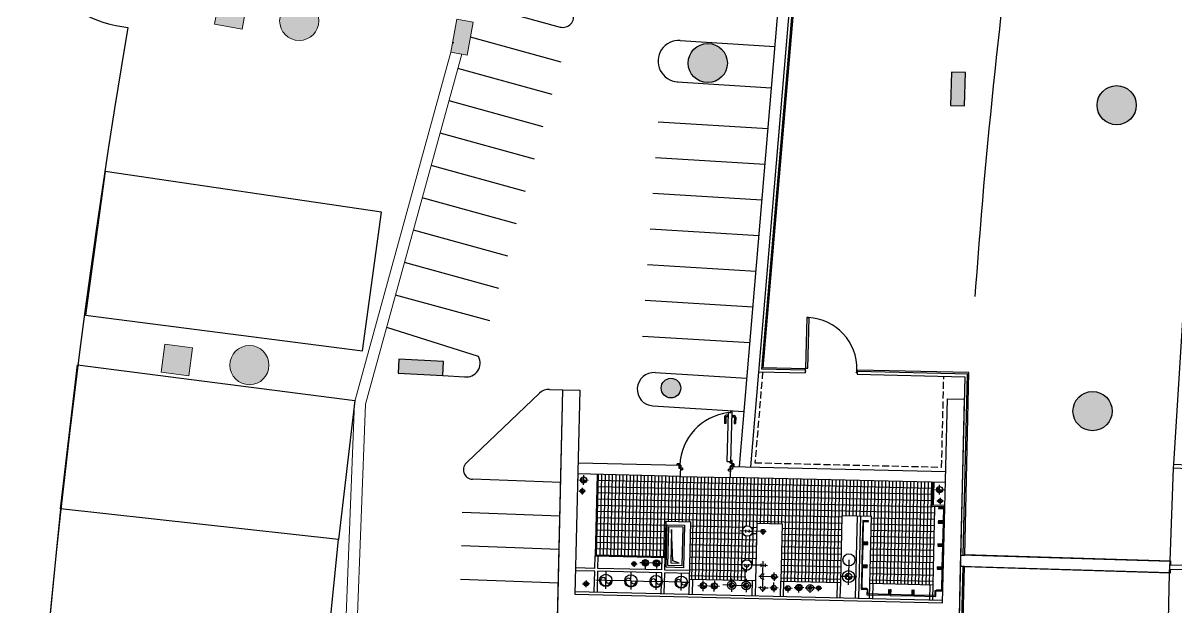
# Model space of a CAD drawing. Header units: centimetres. Extents: x 139057 to 200038, y 34824 to 80516.
# Drawn here: x 171328 to 173391, y 64869 to 65913 of the extents above; entities that cross this region are included whole.
import ezdxf

# ---------------------------------------------------------------- set-up
doc = ezdxf.new("R2010")
doc.units = ezdxf.units.CM
doc.header["$LTSCALE"] = 100
doc.linetypes.add('A0SHT-SGRM$0$HIDDEN', pattern=[9.525, 6.35, -3.175])
doc.linetypes.add('HIDDEN2', pattern=[0.175, 0.125, -0.05])
doc.layers.get('0').update_dxf_attribs({"lineweight": 0})
for name, color, linetype in [('0 Sanitari+Predisposizioni', 8, 'Continuous'), ('0.05', 57, 'Continuous'), ('0.10', 8, 'Continuous'), ('0.10 Intonaco', 8, 'Continuous'), ('0.15 E1-E2_Serramenti', 9, 'Continuous'), ('0.20 Cartongessi', 70, 'Continuous'), ('0.20 Cementi Armati', 4, 'Continuous'), ('0.20 Murature', 50, 'Continuous'), ('0.20 Vetrate', 3, 'Continuous'), ('A-SEGNALETICA', 250, 'Continuous')]:
    doc.layers.add(name, color=color, linetype=linetype)
doc.layers.add('410_STRUTTURE_001-AM_0', color=7, linetype='Continuous', lineweight=0)
doc.layers.add('430_TAVOLATI_001-AM_0', color=3, linetype='Continuous', lineweight=0)
doc.layers.add('P1$0$A-HTCH-OTLN', color=1, linetype='Continuous', plot=False)

# ---------------------------------------------------------------- blocks, each defined once
blk = doc.blocks.new('A$C2B0A02D4')
blk.add_arc((-0.012, 1.005), 0.995, 278.4315, 358.5329)
at = {"layer": '0.15 E1-E2_Serramenti'}
for p, q in [((0.104, 1.064), (0.074, 1.064)), ((0.074, 1.064), (0.074, 1.063)), ((0.104, 1.063), (0.074, 1.063)), ((0.105, 1.062), (0.105, 1.031)), ((0.106, 1.062), (0.106, 1.031)), ((0.011, 0.979), (0.009, 0.979)), ((0.009, 0.979), (0.009, 0.96)), ((0.011, 0.979), (0.011, 0.96)), ((0.053, 0.959), (0.011, 0.959)), ((0.053, 0.958), (0.011, 0.958)), ((0.054, 0.98), (0.054, 0.96)), ((0.055, 0.98), (0.055, 0.96)), ((0.076, 0.982), (0.056, 0.982)), ((0.076, 0.98), (0.056, 0.98)), ((0.077, 1.029), (0.077, 0.982)), ((0.078, 1.029), (0.078, 0.982)), ((0.104, 1.031), (0.079, 1.031)), ((0.104, 1.029), (0.079, 1.029))]:
    blk.add_line(p, q, dxfattribs=at)
at = {"layer": '0.15 E1-E2_Serramenti', "ltscale": 0.02}
for p, q in [((0.011, 0.957), (0.011, 0.942)), ((0.013, 0.958), (0.013, 0.953)), ((0.013, 0.953), (0.036, 0.953)), ((0.016, 0.937), (0.035, 0.937)), ((0.036, 0.953), (0.039, 0.944)), ((0.039, 0.958), (0.044, 0.944)), ((0.047, 0.931), (0.047, 0.882)), ((0.062, 0.923), (0.047, 0.931)), ((0.064, 0.928), (0.05, 0.935)), ((0.067, 0.877), (0.052, 0.877)), ((0.062, 0.923), (0.062, 0.879)), ((0.067, 0.879), (0.062, 0.879)), ((0.067, 0.916), (0.067, 0.923)), ((0.067, 0.916), (0.067, 0.001)), ((0.087, 0.917), (0.068, 0.917)), ((0.088, 0.898), (0.088, 0.916)), ((0.088, 0.904), (0.088, 0.899)), ((0.133, 0.897), (0.089, 0.897)), ((0.134, 0.896), (0.134, 0.021)), ((0, 0.1), (0, 0.215)), ((0.025, 0.215), (0, 0.215)), ((0.025, 0.1), (0.025, 0.215)), ((0.176, 0.1), (0.176, 0.215)), ((0.176, 0.215), (0.201, 0.215)), ((0.201, 0.1), (0.201, 0.215)), ((0.06, 0.095), (0.03, 0.095)), ((0.06, 0.07), (0.03, 0.07)), ((0.06, 0.061), (0.06, 0.104)), ((0.067, 0.105), (0.061, 0.105)), ((0.067, 0.06), (0.061, 0.06)), ((0.087, 0), (0.068, 0)), ((0.088, 0.019), (0.088, 0.001)), ((0.133, 0.02), (0.089, 0.02)), ((0.134, 0.105), (0.141, 0.105)), ((0.134, 0.06), (0.141, 0.06)), ((0.142, 0.061), (0.142, 0.104)), ((0.142, 0.095), (0.171, 0.095)), ((0.142, 0.07), (0.171, 0.07))]:
    blk.add_line(p, q, dxfattribs=at)
at = {"layer": '0.15 E1-E2_Serramenti'}
for points in [[(0.069, 0.982), (0.039, 0.982), (0.039, 1.032), (0.069, 1.032)], [(0.969, 0.982), (0.999, 0.982), (0.999, 1.032), (0.969, 1.032)]]:
    blk.add_lwpolyline(points, close=True, dxfattribs=at)
blk.add_lwpolyline([(0.934, 1.029, -0.414214), (0.932, 1.031), (0.932, 1.062, -0.414214), (0.934, 1.064), (0.964, 1.064), (0.964, 1.063), (0.934, 1.063, 0.414214), (0.934, 1.062), (0.934, 1.031, 0.414214), (0.934, 1.031), (0.96, 1.031, -0.414214), (0.962, 1.029), (0.962, 0.982, 0.414214), (0.962, 0.982), (0.983, 0.982, -0.414214), (0.985, 0.98), (0.985, 0.96, 0.414214), (0.985, 0.959), (1.027, 0.959, 0.414214), (1.028, 0.96), (1.028, 0.979), (1.029, 0.979), (1.029, 0.96, -0.414214), (1.027, 0.958), (0.985, 0.958, -0.414214), (0.983, 0.96), (0.983, 0.98, 0.414214), (0.983, 0.98), (0.962, 0.98, -0.414214), (0.96, 0.982), (0.96, 1.029, 0.414214), (0.96, 1.029)], format="xyb", close=True, dxfattribs=at)
at = {"layer": '0.15 E1-E2_Serramenti', "ltscale": 0.02}
blk.add_circle((0.043, 0.937), 0.0075, dxfattribs=at)
at = {"layer": '0.15 E1-E2_Serramenti'}
for centre, radius, start, end in [((0.104, 1.062), 0.002, 0, 90), ((0.104, 1.062), 0.0005, 0, 90), ((0.053, 0.96), 0.0005, 270, 360), ((0.053, 0.96), 0.002, 270, 360), ((0.056, 0.98), 0.002, 90, 180), ((0.056, 0.98), 0.0005, 90, 180), ((0.076, 0.982), 0.0005, 270, 0), ((0.076, 0.982), 0.002, 270, 0), ((0.079, 1.029), 0.002, 90, 180), ((0.079, 1.029), 0.0005, 90, 180), ((0.104, 1.031), 0.0005, 270, 0), ((0.104, 1.031), 0.002, 270, 0)]:
    blk.add_arc(centre, radius, start, end, dxfattribs=at)
at = {"layer": '0.15 E1-E2_Serramenti', "ltscale": 0.02}
for centre, radius, start, end in [((0.011, 0.96), 0.002, 180, 270), ((0.011, 0.96), 0.0005, 180, 270), ((0.012, 0.957), 0.001, 90, 180), ((0.016, 0.942), 0.005, 180, 270), ((0.052, 0.882), 0.005, 180, 270), ((0.062, 0.923), 0.005, 360, 62.6761), ((0.068, 0.916), 0.001, 90, 180), ((0.087, 0.916), 0.001, 0, 90), ((0.089, 0.898), 0.001, 180, 270), ((0.133, 0.896), 0.001, 0, 90), ((0.03, 0.1), 0.03, 180, 270), ((0.03, 0.1), 0.005, 180, 270), ((0.061, 0.104), 0.001, 90, 180), ((0.061, 0.061), 0.001, 180, 270), ((0.068, 0.001), 0.001, 180, 270), ((0.087, 0.001), 0.001, 270, 360), ((0.089, 0.019), 0.001, 90, 180), ((0.133, 0.021), 0.001, 270, 360), ((0.141, 0.104), 0.001, 360, 90), ((0.141, 0.061), 0.001, 270, 360), ((0.171, 0.1), 0.03, 270, 360), ((0.171, 0.1), 0.005, 270, 360)]:
    blk.add_arc(centre, radius, start, end, dxfattribs=at)
blk = doc.blocks.new('A$C0FB95DC2')
at = {"layer": '0.15 E1-E2_Serramenti', "ltscale": 0.02}
for p, q in [((12, 741), (12, 788)), ((28, 788), (12, 788)), ((18, 741), (12, 741)), ((18, 778), (18, 741)), ((28, 778), (18, 778)), ((28, 788), (28, 779)), ((28, 779), (28, 778)), ((893, 728), (893, -166)), ((907, 728), (893, 728)), ((907, 738), (937, 738)), ((907, 728), (907, 738)), ((928, 788), (928, 779)), ((928, 788), (944, 788)), ((928, 779), (928, 778)), ((928, 778), (938, 778)), ((937, -176), (937, 738)), ((938, 778), (938, 741)), ((938, 741), (944, 741)), ((944, 741), (944, 788)), ((907, -166), (893, -166)), ((907, -166), (907, -176)), ((907, -176), (937, -176))]:
    blk.add_line(p, q, dxfattribs=at)
blk.add_arc((933, 739), 915, 179.8672, 268.3565, dxfattribs=at)

msp = doc.modelspace()

# ---------------------------------------------------------------- hatches: boundary and pattern name
at = {"layer": '0.05'}
h = msp.add_hatch(dxfattribs=at)
h.set_pattern_fill('ANSI31', color=256, scale=3.5, angle=133.66, style=0)
h.set_pattern_definition([(178.66, (172959.797, 65048.342), (-0.25987, -11.10946), [])])
h.paths.add_polyline_path([(172355.2, 65106.1), (172351.8, 64960.6), (172477, 64957.6), (172478.6, 65022.6), (172523.3, 65021.6), (172520.9, 64919.1), (172621.4, 64916.7), (172622.1, 64935.1, -0.832297), (172620.5, 64953.2, -0.065614), (172622.9, 64953.6), (172624.6, 64995.6, -0.879981), (172621.9, 65013.7, -0.093307), (172625.3, 65014), (172628.7, 65099.7), (172594, 65100.5), (172504, 65102.6)])
h.paths.add_polyline_path([(172628.7, 65099.7), (172625.3, 65014, -0.829312), (172626.9, 64995.9, -0.06384), (172624.6, 64995.6), (172622.9, 64953.6, -0.424404), (172632.2, 64944.1), (172639.8, 64943.9), (172641.5, 65018.8), (172686.5, 65017.8), (172684.1, 64915.3), (172791.1, 64912.7), (172793.9, 65032.7), (172846.4, 65031.5), (172843.6, 64911.5), (172956.5, 64908.8), (172959.8, 65048.3), (172954, 65048.5), (172955.1, 65092)])
h = msp.add_hatch(dxfattribs=at)
h.set_pattern_fill('ANSI31', color=256, scale=2, angle=223.66, style=0)
h.set_pattern_definition([(268.66, (172956.525, 64908.8324), (6.348263, -0.148497), [])])
h.paths.add_polyline_path([(172355.2, 65106.1), (172351.8, 64960.6), (172477, 64957.6), (172478.6, 65022.6), (172523.3, 65021.6), (172520.9, 64919.1), (172621.4, 64916.7), (172622.1, 64935.1, -0.832297), (172620.5, 64953.2, -0.065614), (172622.9, 64953.6), (172624.6, 64995.6, -0.879981), (172621.9, 65013.7, -0.093307), (172625.3, 65014), (172628.7, 65099.7), (172594, 65100.5), (172504, 65102.6)])
h.paths.add_polyline_path([(172628.7, 65099.7), (172625.3, 65014, -0.829312), (172626.9, 64995.9, -0.06384), (172624.6, 64995.6), (172622.9, 64953.6, -0.424404), (172632.2, 64944.1), (172639.8, 64943.9), (172641.5, 65018.8), (172686.5, 65017.8), (172684.1, 64915.3), (172791.1, 64912.7), (172793.9, 65032.7), (172846.4, 65031.5), (172843.6, 64911.5), (172956.5, 64908.8), (172959.8, 65048.3), (172954, 65048.5), (172955.1, 65092)])
at = {"layer": '410_STRUTTURE_001-AM_0'}
h = msp.add_hatch(color=256, dxfattribs=at)
h.paths.add_polyline_path([(170548.4, 67942.1), (170562.6, 67995.2), (170615.7, 67981), (170601.5, 67927.9)])
h.paths.add_polyline_path([(170478.1, 67321.2), (170492.3, 67374.4), (170545.4, 67360.2), (170531.2, 67307)])
h.paths.add_polyline_path([(170681.5, 67906.6), (170695.7, 67959.7), (170748.8, 67945.5), (170734.6, 67892.4)])
h.paths.add_polyline_path([(170352.1, 66791.6), (170366.3, 66844.8), (170313.1, 66859), (170298.9, 66805.8)])
h.paths.add_polyline_path([(170852, 66320.8), (170866.1, 66374), (170813, 66388.2), (170798.8, 66335)])
h.paths.add_polyline_path([(170234, 66560.9), (170246.9, 66609.3), (170198.6, 66622.2), (170185.7, 66573.8)])
h.paths.add_polyline_path([(170027.6, 65788), (170040.5, 65836.3), (169992.2, 65849.2), (169979.3, 65800.9)])
h.paths.add_polyline_path([(170331, 64078.4), (170345.2, 64131.5), (170292, 64145.7), (170277.8, 64092.6)])
h.paths.add_polyline_path([(169940, 65442.2), (169954.2, 65495.3), (169901, 65509.5), (169886.8, 65456.4)])
h.paths.add_polyline_path([(169827.9, 64813.9), (169842.1, 64867.1), (169789, 64881.2), (169774.8, 64828.1)])
h.paths.add_polyline_path([(169725.8, 64240), (169740, 64293.1), (169686.9, 64307.3), (169672.7, 64254.2)])
h.paths.add_polyline_path([(169710.9, 64183.9), (169671.9, 64251.4), (169671.9, 64251.3), (169657.7, 64198.1)])
h.paths.add_polyline_path([(170743.5, 65596.9), (170756.4, 65645.2), (170804.7, 65632.3), (170791.8, 65584)])
h.paths.add_polyline_path([(170638.1, 64065.9), (170640.4, 64120.8), (170585.4, 64123.1), (170583.2, 64068.1)])
h.paths.add_polyline_path([(170461.5, 64510.9), (170475.7, 64564.1), (170422.6, 64578.3), (170408.4, 64525.1)])
h.paths.add_polyline_path([(170685.1, 64781.9), (170699.2, 64835), (170646.1, 64849.2), (170631.9, 64796.1)])
h.paths.add_polyline_path([(170598.6, 64965), (170612.8, 65018.2), (170559.7, 65032.4), (170545.5, 64979.2)])
h.paths.add_polyline_path([(170580.8, 64010.2), (170583.1, 64065.1), (170638, 64062.9), (170635.8, 64007.9)])
h.paths.add_polyline_path([(170316.2, 64022.3), (170330.4, 64075.4), (170276.9, 64088.3), (170263.1, 64036.5)])
h.paths.add_polyline_path([(169617.5, 63634.3), (169631.7, 63687.4), (169578.6, 63701.6), (169564.4, 63648.5)])
h.paths.add_polyline_path([(169824.4, 62530.2), (169837.2, 62578.5), (169788.9, 62591.4), (169776, 62543.1)])
h.paths.add_polyline_path([(169916.2, 62894.6), (169969.3, 62880.4), (169983.5, 62933.6), (169930.3, 62947.8)])
h.paths.add_polyline_path([(170613.4, 63425.4), (170626.3, 63473.8), (170578, 63486.6), (170565.1, 63438.3)])
h.paths.add_polyline_path([(170146.6, 63467.8), (170160.8, 63520.9), (170107.7, 63535.1), (170093.5, 63482)])
h.paths.add_polyline_path([(170608.9, 62320.7), (170621.8, 62369), (170573.5, 62381.9), (170560.6, 62333.6)])
h.paths.add_polyline_path([(171142.5, 67725.8), (171156.7, 67779), (171209.8, 67764.8), (171195.7, 67711.6)])
h.paths.add_polyline_path([(170970.7, 67030.4), (170984.9, 67083.6), (171038, 67069.4), (171023.8, 67016.2)])
edge = h.paths.add_edge_path()
edge.add_arc((171939.4, 66525.1), 35, 0, 360)
edge = h.paths.add_edge_path()
edge.add_arc((172083.8, 67125.7), 35, 0, 360)
h.paths.add_polyline_path([(172225.4, 66505.9), (172254.6, 66498.8), (172268.8, 66557.1), (172239.6, 66564.2)])
h.paths.add_polyline_path([(172393.5, 66998), (172432.3, 66988.3), (172464, 67114.3), (172425.2, 67124.1)], flags=17)
h.paths.add_polyline_path([(171987.8, 67119.6), (172000.7, 67167.9), (171952.3, 67180.7), (171939.5, 67132.4)])
h.paths.add_polyline_path([(171841.4, 66514.8), (171852.2, 66563.6), (171803.4, 66574.4), (171792.5, 66525.6)])
edge = h.paths.add_edge_path()
edge.add_arc((171822.4, 65916.7), 35, 0, 360)
edge = h.paths.add_edge_path()
edge.add_arc((172254.9, 67717.2), 35, 0, 360)
h.paths.add_polyline_path([(172225.4, 66505.9), (172254.6, 66498.8), (172268.8, 66557.1), (172239.6, 66564.2)])
h.paths.add_polyline_path([(172093.6, 65861), (172123.1, 65855.7), (172133.9, 65914.7), (172104.4, 65920.1)])
h.paths.add_polyline_path([(172393.5, 66998), (172432.3, 66988.3), (172464, 67114.3), (172425.2, 67124.1)])
h.paths.add_polyline_path([(172134.6, 67636.1), (172149.2, 67683.9), (172101.4, 67698.6), (172086.8, 67650.8)])
h.paths.add_polyline_path([(171720.3, 65902.2), (171729, 65951.4), (171679.8, 65960.1), (171671, 65910.9)])
edge = h.paths.add_edge_path()
edge.add_line((169725, 64237.1), (169671.9, 64251.4))
edge.add_line((169710.9, 64183.9), (169725, 64237.1))
h = msp.add_hatch(color=256, dxfattribs=at)
h.paths.add_polyline_path([(173097.4, 66917.9, 1), (173132.4, 66917.9, 1)])
h.paths.add_polyline_path([(172464, 67114.3), (172425.2, 67124.1), (172393.5, 66998), (172432.3, 66988.3)])
h.paths.add_polyline_path([(172268.8, 66557.1), (172239.6, 66564.2), (172225.4, 66505.9), (172254.6, 66498.8)])
h.paths.add_polyline_path([(171904.4, 66525.1, 1), (171974.4, 66525.1, 1)])
h.paths.add_polyline_path([(171852.2, 66563.6), (171803.4, 66574.4), (171792.5, 66525.6), (171841.4, 66514.8)])
h.paths.add_polyline_path([(171939.5, 67132.4), (171987.8, 67119.6), (172000.7, 67167.9), (171952.3, 67180.7)])
h.paths.add_polyline_path([(172118.8, 67125.7, 1), (172048.8, 67125.7, 1)])
h.paths.add_polyline_path([(171575.4, 65289.1), (171625, 65282.5), (171631.6, 65332.1), (171582, 65338.7)])
h.paths.add_polyline_path([(171698.3, 65301.5, 1), (171768.3, 65301.5, 1)])
h.paths.add_polyline_path([(172000.9, 65312), (171999.5, 65287), (172079.4, 65282.7), (172080.7, 65307.7)])
h.paths.add_polyline_path([(172504.9, 65260.4, 1), (172469.9, 65260.4, 1)])
h.paths.add_polyline_path([(173206.7, 65219.2, 1), (173276.7, 65219.2, 1)])
h.paths.add_polyline_path([(173189.9, 64670.8, 1), (173259.9, 64670.8, 1)])
h.paths.add_polyline_path([(171897.4, 64618.3), (171927.3, 64617.1), (171929.8, 64677), (171899.8, 64678.3)])
h.paths.add_polyline_path([(171707.6, 64680.9, 1), (171637.6, 64680.9, 1)])
h.paths.add_polyline_path([(171506.1, 64661.2), (171555.9, 64656.7), (171560.4, 64706.5), (171510.6, 64711)])
h.paths.add_polyline_path([(171463.9, 64032.1), (171513.9, 64030), (171515.9, 64080), (171466, 64082)])
h.paths.add_polyline_path([(171511.7, 63977.1), (171513.7, 64027), (171463.8, 64029.1), (171461.7, 63979.1)])
h.paths.add_polyline_path([(171605.5, 64055.9, 1), (171675.5, 64055.9, 1)])
h.paths.add_polyline_path([(171905.9, 64101.4), (171881, 64102.4), (171877.7, 64022.4), (171902.7, 64021.4)])
h.paths.add_polyline_path([(173199.6, 64122.3, 1), (173269.6, 64122.3, 1)])
h.paths.add_polyline_path([(173235.6, 63574.9, 1), (173305.6, 63574.9, 1)])
h.paths.add_polyline_path([(172861.4, 63523), (172858.6, 63552.9), (172798.9, 63547.5), (172801.6, 63517.6)])
h.paths.add_polyline_path([(172419.1, 63501.4, 1), (172489.1, 63501.4, 1)])
h.paths.add_polyline_path([(171880.4, 63484.6), (171855.5, 63485.7), (171852, 63405.8), (171877, 63404.7)])
h.paths.add_polyline_path([(171602.6, 63428, 1), (171672.6, 63428, 1)])
h.paths.add_polyline_path([(171448.5, 63390.7), (171498.5, 63390.5), (171498.7, 63440.5), (171448.7, 63440.7)])
h.paths.add_polyline_path([(171461, 62750.1), (171511, 62752.1), (171509, 62802), (171459, 62800.1)])
h.paths.add_polyline_path([(171629.1, 62798.4, 1), (171699.1, 62798.4, 1)])
h.paths.add_polyline_path([(171855.5, 62863.5), (171830.5, 62865), (171825.8, 62785.1), (171850.8, 62783.7)])
h.paths.add_polyline_path([(172533.4, 62914.1, 1), (172463.4, 62914.1, 1)])
h.paths.add_polyline_path([(172926.6, 62958.3), (172922.5, 62988.1), (172863, 62979.9), (172867.1, 62950.1)])
h.paths.add_polyline_path([(173367.8, 63029.8, 1), (173297.8, 63029.8, 1)])
h.paths.add_polyline_path([(173386.2, 62488.4, 1), (173456.2, 62488.4, 1)])
h.paths.add_polyline_path([(172594.1, 62403.9), (172652.5, 62417.8), (172638.6, 62476.2), (172580.2, 62462.3)])
h.paths.add_polyline_path([(171941.8, 62169.4), (171966.3, 62174.2), (171951.2, 62252.7), (171926.7, 62248)])
h.paths.add_polyline_path([(171685.3, 62168.5, 1), (171755.3, 62168.5, 1)])
h.paths.add_polyline_path([(171551.4, 62111.5), (171547.3, 62161.3), (171497.5, 62157.2), (171501.6, 62107.3)])
h.paths.add_polyline_path([(171564.3, 61513.1), (171570.7, 61463.5), (171620.3, 61469.8), (171613.9, 61519.4)])
h.paths.add_polyline_path([(171635.9, 61377.3), (171643.1, 61348.2), (171691.6, 61360.3), (171684.4, 61389.4)])
h.paths.add_polyline_path([(171771.4, 61539.7, 1), (171841.4, 61539.7, 1)])
h.paths.add_polyline_path([(172069.2, 61642.9), (172044.7, 61638.1), (172059.7, 61559.6), (172084.3, 61564.3)])
h.paths.add_polyline_path([(171984.3, 61420.4), (172013.8, 61426.1), (172004.3, 61475.2), (171974.8, 61469.5)])
h.paths.add_polyline_path([(172512.5, 61527.4), (172483, 61521.7), (172492.5, 61472.6), (172522, 61478.3)])
h.paths.add_polyline_path([(172945.8, 61590.3), (172938.9, 61619.4), (172890.2, 61607.9), (172897.2, 61578.7)])
h.paths.add_polyline_path([(173500.6, 61951.8, 1), (173570.6, 61951.8, 1)])
h.paths.add_polyline_path([(173059.6, 61182.9), (173051.1, 61211.7), (173003.2, 61197.4), (173011.7, 61168.7)])
h.paths.add_polyline_path([(172598, 61085.7), (172568.5, 61080), (172578, 61030.9), (172607.5, 61036.6)])
h.paths.add_polyline_path([(172067.7, 60879.1), (172097.1, 60884.8), (172087.6, 60933.9), (172058.2, 60928.2)])
h.paths.add_polyline_path([(171731, 60780.4), (171780.2, 60789.1), (171771.5, 60838.4), (171722.3, 60829.7)])
h.paths.add_polyline_path([(171678.8, 60771.2), (171728, 60779.9), (171719.4, 60829.2), (171670.1, 60820.5)])
h.paths.add_polyline_path([(171771.5, 60289), (171782, 60240.1), (171830.8, 60250.6), (171820.4, 60299.5)])
h.paths.add_polyline_path([(171833.8, 60251.2), (171882.7, 60261.7), (171872.2, 60310.6), (171823.3, 60300.1)])
h.paths.add_polyline_path([(172186.7, 60419.6), (172157.2, 60413.9), (172166.7, 60364.8), (172196.1, 60370.5)])
h.paths.add_polyline_path([(172673.1, 60539.2), (172702.6, 60544.9), (172693.1, 60594), (172663.6, 60588.3)])
h.paths.add_polyline_path([(173205.4, 60730.6), (173195.6, 60758.9), (173148.4, 60742.7), (173158.1, 60714.3)])
h.paths.add_polyline_path([(173311.7, 60297), (173358.2, 60315.4), (173347.1, 60343.3), (173300.7, 60324.8)])
h.paths.add_polyline_path([(172771.8, 60187), (172742.4, 60181.3), (172751.9, 60132.2), (172781.3, 60137.9)])
h.paths.add_polyline_path([(172312.4, 59877.6), (172282.9, 59871.9), (172292.4, 59822.8), (172321.9, 59828.5)])
h.paths.add_polyline_path([(173368.3, 59347.8), (173346.2, 59403.5), (173290.4, 59381.4), (173312.6, 59325.6)])
h.paths.add_polyline_path([(174210.9, 59878.9, 1), (174280.9, 59878.9, 1)])
h.paths.add_polyline_path([(174066.1, 60383.7, 1), (173996.1, 60383.7, 1)])
h.paths.add_polyline_path([(173620.9, 58923.5, 1), (173550.9, 58923.5, 1)])
h.paths.add_polyline_path([(173884.9, 58386.6, 1), (173814.9, 58386.6, 1)])
h.paths.add_polyline_path([(174449.7, 59385, 1), (174519.7, 59385, 1)])
h.paths.add_polyline_path([(174781.9, 58903.2, 1), (174711.9, 58903.2, 1)])
h.paths.add_polyline_path([(175067.1, 58434.5, 1), (174997.1, 58434.5, 1)])
h.paths.add_polyline_path([(175304.4, 57980, 1), (175374.4, 57980, 1)])
h.paths.add_polyline_path([(175703.2, 57540.9, 1), (175633.2, 57540.9, 1)])
h.paths.add_polyline_path([(175196.3, 56374.7, 1), (175126.3, 56374.7, 1)])
h.paths.add_polyline_path([(176052.7, 57118, 1), (175982.7, 57118, 1)])
h.paths.add_polyline_path([(176488.7, 56567.5, 1), (176418.7, 56567.5, 1)])
h.paths.add_polyline_path([(176794.8, 55975.9, 1), (176864.8, 55975.9, 1)])
h.paths.add_polyline_path([(175491.6, 55908.3, 1), (175561.6, 55908.3, 1)])
h.paths.add_polyline_path([(177107.5, 55348.5, 1), (177177.5, 55348.5, 1)])
h.paths.add_polyline_path([(177367.7, 55079.6), (177361, 55098.4), (177342.1, 55091.7), (177348.8, 55072.9)])
h.paths.add_polyline_path([(177392.9, 55032.3), (177376.2, 55079.4), (177347.9, 55069.4), (177364.7, 55022.3)])
h.paths.add_polyline_path([(177483.5, 54775.8), (177493.5, 54747.6), (177540.6, 54764.3), (177530.6, 54792.6)])
h = msp.add_hatch(color=256, dxfattribs=at)
h.paths.add_polyline_path([(172793, 66753.5), (172807.7, 66811.6), (172865.8, 66797), (172851.2, 66738.8)])
edge = h.paths.add_edge_path()
edge.add_arc((172646.5, 66417.7), 35, 0, 360)
edge = h.paths.add_edge_path()
edge.add_arc((172553.4, 65841.4), 35, 0, 360)
edge = h.paths.add_edge_path()
edge.add_arc((173354.1, 66310.3), 35, 0, 360)
edge = h.paths.add_edge_path()
edge.add_arc((173284.8, 65766.1), 35, 0, 360)
h.paths.add_polyline_path([(173065, 66324.2), (173074, 66383.6), (173049.2, 66387.3), (173040.3, 66328)])
h.paths.add_polyline_path([(173014.2, 65824.8), (173012.8, 65764.8), (172987.8, 65765.4), (172989.2, 65825.4)])

# ---------------------------------------------------------------- linework, layer by layer
at = {"layer": '0 Sanitari+Predisposizioni', "linetype": 'HIDDEN2'}
for p, q in [((172651.5, 65289.2, 0), (172637.7, 65127, 0)), ((172971.7, 65119.1, 0), (172975.5, 65281.6, 0)), ((172637.7, 65127, 0), (172971.7, 65119.1, 0))]:
    msp.add_line(p, q, dxfattribs=at)
at = {"layer": '0.05'}
for p, q in [((172291, 65843.2, 0), (172129, 65887.8, 0)), ((172504.2, 65881.8, 0), (172673.3, 65871.1, 0)), ((172275.1, 65785.4, 0), (172106.3, 65831.8, 0)), ((172498.8, 65808, 0), (172667, 65797.3, 0)), ((172259.1, 65727.5, 0), (172090.4, 65774, 0)), ((172464.4, 65736.4, 0), (172660.8, 65724.5, 0)), ((172243.2, 65669.7, 0), (172074.5, 65716.1, 0)), ((172459.7, 65672.6, 0), (172655.4, 65660.7, 0)), ((172227.3, 65611.8, 0), (172058.6, 65658.3, 0)), ((172455, 65608.8, 0), (172650, 65597, 0)), ((172211.4, 65554, 0), (172042.6, 65600.4, 0)), ((172195.4, 65496.1, 0), (172026.7, 65542.5, 0)), ((172450.4, 65545, 0), (172644.6, 65533.2, 0)), ((172179.5, 65438.2, 0), (172010.8, 65484.7, 0)), ((172445.7, 65481.2, 0), (172639.2, 65469.4, 0)), ((172163.6, 65380.4, 0), (171994.9, 65426.8, 0)), ((172441.1, 65417.3, 0), (172633.8, 65405.6, 0)), ((172143.1, 65316.8, 0), (171979, 65369, 0)), ((172436.4, 65353.5, 0), (172628.3, 65341.9, 0)), ((172459.1, 65288, 0), (172622.9, 65278.1, 0)), ((172270.1, 65258.2, 0), (172294.2, 65257.6, 0)), ((172122.9, 65128.1, 0), (172252.2, 65251.3, 0)), ((172454.8, 65228.5, 0), (172617.9, 65218.6, 0)), ((172290.3, 65091.6, 0), (172132.6, 65097.4, 0)), ((172288.9, 65031.7, 0), (172114, 65038.2, 0)), ((172287.5, 64971.7, 0), (172112.6, 64978.2, 0)), ((172286.1, 64911.7, 0), (172111.2, 64918.2, 0))]:
    msp.add_line(p, q, dxfattribs=at)
at = {"layer": '0.05', "elevation": 0}
for points in [[(172130.8, 65949.1), (172289.1, 65905.9, 1.064074), (172296.8, 65943.5)], [(172079.4, 65282.7), (172118.2, 65280.6, 0.61672), (172143.1, 65316.8, 0.61672)]]:
    msp.add_lwpolyline(points, format="xyb", dxfattribs=at)
at = {"layer": '0.05'}
for centre, radius, start, end in [((172501.5, 65844.9, 0), 37, 85.7961, 266.9269), ((172457, 65258.3, 0), 29.8, 85.8284, 265.8284), ((172269.5, 65233.2, 0), 25, 88.6572, 133.5967), ((172133.3, 65114.5, 0), 17.1, 127.4246, 267.8694)]:
    msp.add_arc(centre, radius, start, end, dxfattribs=at)
at = {"layer": '0.10'}
for p, q in [((172322.5, 65096.3, 0), (172339.5, 65095.9, 0)), ((172330.8, 65087.6, 0), (172331, 65096.1, 0)), ((172331.2, 65104.6, 0), (172331, 65096.1, 0)), ((172355.2, 65106.1, 0), (172351.8, 64960.6, 0)), ((172504, 65102.6, 0), (172594, 65100.5, 0)), ((172323, 65076.3, 0), (172328.8, 65076.2, 0)), ((172328.8, 65076.2, 0), (172328.6, 65070.4, 0)), ((172328.9, 65081.9, 0), (172328.8, 65076.2, 0)), ((172334.5, 65076.1, 0), (172328.8, 65076.2, 0)), ((172955.1, 65092, 0), (172954, 65048.5, 0)), ((172957.6, 65092, 0), (172956.6, 65050.9, 0)), ((172959.4, 65078.9, 0), (172976.4, 65078.5, 0)), ((172967.7, 65070.2, 0), (172968.1, 65087.2, 0)), ((172963.4, 65058.8, 0), (172969.1, 65058.6, 0)), ((172969.1, 65058.6, 0), (172969, 65052.9, 0)), ((172969.3, 65064.4, 0), (172969.1, 65058.6, 0)), ((172974.9, 65058.5, 0), (172969.1, 65058.6, 0)), ((172791.1, 64912.7, 0), (172793.9, 65032.7, 0)), ((172793.9, 65032.7, 0), (172846.4, 65031.5, 0)), ((172817.9, 64885.2, 0), (172821.4, 65032.1, 0)), ((172823.4, 64885.1, 0), (172826.9, 65031.9, 0)), ((172842.9, 64884.6, 0), (172846.4, 65031.5, 0)), ((172977.5, 65047.9, 0), (172954, 65048.5, 0)), ((172955.9, 64881.9, 0), (172959.8, 65048.3, 0)), ((172977.6, 65050.4, 0), (172956.6, 65050.9, 0)), ((172976.3, 65046.3, 0), (172966.3, 65046.5, 0)), ((172966.3, 65046.5, 0), (172966.3, 65045, 0)), ((172966.3, 65045, 0), (172974.8, 65044.9, 0)), ((172974.8, 65044.9, 0), (172974.2, 65022.9, 0)), ((172975.7, 65021.3, 0), (172976.3, 65046.3, 0)), ((172477, 64957.6, 0), (172478.6, 65022.6, 0)), ((172478.6, 65022.6, 0), (172523.3, 65021.6, 0)), ((172478.9, 64940.1, 0), (172480.7, 65016.1, 0)), ((172480.7, 65016.1, 0), (172511.7, 65015.4, 0)), ((172482, 64943.1, 0), (172483.6, 65013, 0)), ((172483.6, 65013, 0), (172508.6, 65012.5, 0)), ((172508.6, 65012.5, 0), (172507, 64942.5, 0)), ((172511.7, 65015.4, 0), (172509.9, 64939.4, 0)), ((172520.3, 64892.2, 0), (172523.3, 65021.6, 0)), ((172638.5, 64889.4, 0), (172641.5, 65018.8, 0)), ((172641.5, 65018.8, 0), (172686.5, 65017.8, 0)), ((172686.5, 65017.8, 0), (172684.1, 64915.3, 0)), ((172830.6, 65023.5, 0), (172829.7, 64983.5, 0)), ((172840.6, 65023.3, 0), (172830.6, 65023.5, 0)), ((172831.2, 64985, 0), (172832.1, 65022, 0)), ((172832.1, 65022, 0), (172840.6, 65021.8, 0)), ((172840.6, 65021.8, 0), (172840.6, 65023.3, 0)), ((172965.8, 65023.1, 0), (172965.7, 65021.6, 0)), ((172965.7, 65021.6, 0), (172975.7, 65021.3, 0)), ((172975.7, 65020.1, 0), (172965.7, 65020.4, 0)), ((172965.7, 65020.4, 0), (172965.7, 65018.9, 0)), ((172965.7, 65018.9, 0), (172974.2, 65018.7, 0)), ((172974.2, 65022.9, 0), (172965.8, 65023.1, 0)), ((172974.2, 65018.7, 0), (172973.3, 64981.7, 0)), ((172974.7, 64980.1, 0), (172975.7, 65020.1, 0)), ((172488.5, 65007.9, 0), (172487.1, 64947.9, 0)), ((172491.1, 64951.8, 0), (172488.5, 65007.9, 0)), ((172624.4, 65004.8, 0), (172611.1, 65005.1, 0)), ((172624.4, 65004.8, 0), (172633.6, 65004.6, 0)), ((172648.4, 65004.2, 0), (172637.1, 65004.5, 0)), ((172648.4, 65004.2, 0), (172652.1, 65004.1, 0)), ((172652.1, 65004.1, 0), (172652, 64998.4, 0)), ((172652.2, 65007.9, 0), (172652.1, 65004.1, 0)), ((172657.9, 65004, 0), (172652.1, 65004.1, 0)), ((172829.7, 64982.3, 0), (172828.7, 64942.3, 0)), ((172829.7, 64983.5, 0), (172839.7, 64983.3, 0)), ((172839.7, 64982.1, 0), (172829.7, 64982.3, 0)), ((172830.3, 64943.8, 0), (172831.1, 64980.8, 0)), ((172831.1, 64980.8, 0), (172839.6, 64980.6, 0)), ((172839.7, 64984.8, 0), (172831.2, 64985, 0)), ((172839.6, 64980.6, 0), (172839.7, 64982.1, 0)), ((172839.7, 64983.3, 0), (172839.7, 64984.8, 0)), ((172974.7, 64978.9, 0), (172964.7, 64979.2, 0)), ((172964.7, 64979.2, 0), (172964.7, 64977.7, 0)), ((172964.7, 64977.7, 0), (172973.2, 64977.5, 0)), ((172973.3, 64981.7, 0), (172964.8, 64981.9, 0)), ((172964.8, 64981.9, 0), (172964.8, 64980.4, 0)), ((172964.8, 64980.4, 0), (172974.7, 64980.1, 0)), ((172973.2, 64977.5, 0), (172972.3, 64940.5, 0)), ((172973.8, 64938.9, 0), (172974.7, 64978.9, 0)), ((172351.3, 64938.1, 0), (172351.8, 64960.6, 0)), ((172351.8, 64960.6, 0), (172477, 64957.6, 0)), ((172356.8, 64938, 0), (172357.3, 64960.4, 0)), ((172421.5, 64946.3, 0), (172421.6, 64949.9, 0)), ((172441.6, 64948, 0), (172441.7, 64953.8, 0)), ((172461.5, 64947.5, 0), (172461.7, 64953.3, 0)), ((172471, 64935.3, 0), (172471.5, 64957.8, 0)), ((172476.5, 64935.2, 0), (172477, 64957.6, 0)), ((172502.1, 64947.6, 0), (172491.1, 64951.8, 0)), ((172652.1, 64928.1, 0), (172652.7, 64951, 0)), ((172805.8, 64953.4, 0), (172805.1, 64923.4, 0)), ((172351.2, 64933.1, 0), (172316.7, 64933.9, 0)), ((172351.3, 64938.1, 0), (172316.9, 64938.9, 0)), ((172350.3, 64896.1, 0), (172351.2, 64933.1, 0)), ((172355.8, 64896, 0), (172356.7, 64933, 0)), ((172470.9, 64930.3, 0), (172356.7, 64933, 0)), ((172471, 64935.3, 0), (172356.8, 64938, 0)), ((172371.2, 64931.7, 0), (172370.4, 64901.7, 0)), ((172415.8, 64915.6, 0), (172416.1, 64930.6, 0)), ((172421.5, 64946.3, 0), (172416.3, 64946.4, 0)), ((172421.5, 64946.3, 0), (172421.4, 64941.1, 0)), ((172421.5, 64946.3, 0), (172426.8, 64946.2, 0)), ((172441.6, 64948, 0), (172431.8, 64948.2, 0)), ((172441.6, 64948, 0), (172441.3, 64938.2, 0)), ((172461.5, 64947.5, 0), (172441.6, 64948, 0)), ((172461.1, 64929.6, 0), (172460.4, 64899.6, 0)), ((172461.5, 64947.5, 0), (172461.3, 64937.7, 0)), ((172461.5, 64947.5, 0), (172471.3, 64947.3, 0)), ((172470, 64893.3, 0), (172470.9, 64930.3, 0)), ((172475.5, 64893.2, 0), (172476.4, 64930.2, 0)), ((172521.1, 64929.1, 0), (172476.4, 64930.2, 0)), ((172521.2, 64934.1, 0), (172476.5, 64935.2, 0)), ((172509.9, 64939.4, 0), (172478.9, 64940.1, 0)), ((172507, 64942.5, 0), (172482, 64943.1, 0)), ((172487.1, 64947.9, 0), (172502.1, 64947.6, 0)), ((172505.8, 64913.5, 0), (172506.1, 64928.5, 0)), ((172632.2, 64944.1, 0), (172609.8, 64944.6, 0)), ((172622.7, 64931.1, 0), (172623, 64944.3, 0)), ((172648, 64943.7, 0), (172632.2, 64944.1, 0)), ((172648, 64943.7, 0), (172652.5, 64943.6, 0)), ((172652.1, 64928.1, 0), (172651.9, 64919.1, 0)), ((172652.5, 64943.6, 0), (172660, 64943.4, 0)), ((172672, 64923.2, 0), (172672.2, 64930.7, 0)), ((172828.7, 64941.1, 0), (172827.8, 64901.2, 0)), ((172828.7, 64942.3, 0), (172838.7, 64942.1, 0)), ((172838.7, 64940.9, 0), (172828.7, 64941.1, 0)), ((172829.3, 64902.6, 0), (172830.2, 64939.6, 0)), ((172830.2, 64939.6, 0), (172838.7, 64939.4, 0)), ((172838.8, 64943.6, 0), (172830.3, 64943.8, 0)), ((172838.7, 64942.1, 0), (172838.8, 64943.6, 0)), ((172838.7, 64939.4, 0), (172838.7, 64940.9, 0)), ((172963.8, 64938, 0), (172963.7, 64936.5, 0)), ((172963.7, 64936.5, 0), (172972.2, 64936.3, 0)), ((172972.3, 64940.5, 0), (172963.8, 64940.7, 0)), ((172963.8, 64940.7, 0), (172963.8, 64939.2, 0)), ((172963.8, 64939.2, 0), (172973.8, 64938.9, 0)), ((172973.8, 64937.7, 0), (172963.8, 64938, 0)), ((172972.2, 64936.3, 0), (172971.4, 64899.3, 0)), ((172972.8, 64897.8, 0), (172973.8, 64937.7, 0)), ((172329.5, 64910.6, 0), (172335.6, 64910.5, 0)), ((172334.2, 64912, 0), (172337.1, 64909, 0)), ((172335.5, 64904.3, 0), (172335.6, 64910.5, 0)), ((172335.8, 64916.6, 0), (172335.6, 64910.5, 0)), ((172341.8, 64910.3, 0), (172335.6, 64910.5, 0)), ((172370.8, 64916.7, 0), (172352.8, 64917.1, 0)), ((172415.8, 64915.6, 0), (172370.8, 64916.7, 0)), ((172415.8, 64915.6, 0), (172415.4, 64900.6, 0)), ((172415.8, 64915.6, 0), (172460.8, 64914.6, 0)), ((172505.8, 64913.5, 0), (172460.8, 64914.6, 0)), ((172505.8, 64913.5, 0), (172505.4, 64898.5, 0)), ((172505.8, 64913.5, 0), (172520.8, 64913.2, 0)), ((172520.9, 64919.1, 0), (172639.1, 64916.3, 0)), ((172525.8, 64892, 0), (172526.4, 64919, 0)), ((172544.9, 64897.6, 0), (172545.3, 64916.6, 0)), ((172565.3, 64916.1, 0), (172565.1, 64906.6, 0)), ((172596.1, 64908.1, 0), (172580.4, 64908.5, 0)), ((172596.1, 64908.1, 0), (172595.8, 64896.4, 0)), ((172596.1, 64908.1, 0), (172596.4, 64919.8, 0)), ((172596.1, 64908.1, 0), (172622.1, 64907.5, 0)), ((172622.1, 64907.5, 0), (172622.4, 64919.2, 0)), ((172633, 64889.5, 0), (172633.6, 64916.4, 0)), ((172652, 64923.6, 0), (172644.5, 64923.8, 0)), ((172651.6, 64903.6, 0), (172651.9, 64919.1, 0)), ((172667.5, 64923.3, 0), (172652, 64923.6, 0)), ((172672, 64923.2, 0), (172667.5, 64923.3, 0)), ((172671.6, 64903.2, 0), (172671.7, 64907.7, 0)), ((172671.7, 64907.7, 0), (172671.8, 64912.7, 0)), ((172672, 64923.2, 0), (172671.9, 64915.7, 0)), ((172672, 64923.2, 0), (172679.5, 64923, 0)), ((172683.5, 64888.3, 0), (172684.1, 64915.3, 0)), ((172684.1, 64915.3, 0), (172791.1, 64912.7, 0)), ((172689, 64888.2, 0), (172689.6, 64915.1, 0)), ((172716.7, 64909.6, 0), (172716.5, 64903.8, 0)), ((172736.7, 64909.5, 0), (172736.6, 64903.4, 0)), ((172784.9, 64886, 0), (172785.6, 64912.9, 0)), ((172805.1, 64923.4, 0), (172790.3, 64923.8, 0)), ((172790.4, 64885.8, 0), (172791.1, 64912.7, 0)), ((172805.1, 64923.4, 0), (172804.7, 64908.7, 0)), ((172805.1, 64923.4, 0), (172819.8, 64923.1, 0)), ((172843.6, 64911.5, 0), (172956.5, 64908.8, 0)), ((172848.4, 64884.5, 0), (172849.1, 64911.4, 0)), ((172950.4, 64882.1, 0), (172951, 64909, 0)), ((172315.8, 64896.9, 0), (172973.6, 64881.5, 0)), ((172535.6, 64907.3, 0), (172554.6, 64906.9, 0)), ((172555.6, 64906.8, 0), (172574.6, 64906.4, 0)), ((172564.9, 64897.1, 0), (172565.1, 64906.6, 0)), ((172622.1, 64907.5, 0), (172621.8, 64895.8, 0)), ((172622.1, 64907.5, 0), (172633.8, 64907.2, 0)), ((172651.6, 64903.6, 0), (172644.1, 64903.8, 0)), ((172651.6, 64903.6, 0), (172651.4, 64896.1, 0)), ((172651.6, 64903.6, 0), (172656.1, 64903.5, 0)), ((172656.1, 64903.5, 0), (172661.1, 64903.4, 0)), ((172679.1, 64903, 0), (172664.1, 64903.3, 0)), ((172671.6, 64903.2, 0), (172671.4, 64895.7, 0)), ((172704.1, 64902.4, 0), (172689.1, 64902.8, 0)), ((172696.6, 64902.6, 0), (172696.4, 64895.1, 0)), ((172696.6, 64902.6, 0), (172696.7, 64907.1, 0)), ((172707.7, 64904, 0), (172716.5, 64903.8, 0)), ((172716.3, 64895, 0), (172716.5, 64903.8, 0)), ((172725.3, 64903.6, 0), (172716.5, 64903.8, 0)), ((172727.7, 64903.6, 0), (172736.5, 64903.3, 0)), ((172736.4, 64894.6, 0), (172736.6, 64903.4, 0)), ((172745.3, 64903.1, 0), (172736.5, 64903.3, 0)), ((172745.3, 64903.1, 0), (172751.6, 64903, 0)), ((172750.4, 64904.2, 0), (172752.8, 64901.8, 0)), ((172751.4, 64897.3, 0), (172751.6, 64903, 0)), ((172751.7, 64906.7, 0), (172751.6, 64903, 0)), ((172751.6, 64903, 0), (172757.3, 64902.9, 0)), ((172827.8, 64901.2, 0), (172837.8, 64900.9, 0)), ((172837.8, 64902.4, 0), (172829.3, 64902.6, 0)), ((172837.8, 64900.9, 0), (172837.8, 64902.4, 0)), ((172838.4, 64900.9, 0), (172838.1, 64890.9, 0)), ((172838.1, 64890.9, 0), (172878.1, 64890, 0)), ((172839.9, 64900.9, 0), (172838.4, 64900.9, 0)), ((172839.7, 64892.4, 0), (172839.9, 64900.9, 0)), ((172876.6, 64891.5, 0), (172839.7, 64892.4, 0)), ((172876.8, 64900, 0), (172876.6, 64891.5, 0)), ((172878.3, 64900, 0), (172876.8, 64900, 0)), ((172878.1, 64890, 0), (172878.3, 64900, 0)), ((172879.8, 64899.9, 0), (172879.6, 64889.9, 0)), ((172879.6, 64889.9, 0), (172919.6, 64889, 0)), ((172881.3, 64899.9, 0), (172879.8, 64899.9, 0)), ((172881.1, 64891.4, 0), (172881.3, 64899.9, 0)), ((172918.1, 64890.5, 0), (172881.1, 64891.4, 0)), ((172918.3, 64899, 0), (172918.1, 64890.5, 0)), ((172919.8, 64899, 0), (172918.3, 64899, 0)), ((172919.6, 64889, 0), (172919.8, 64899, 0)), ((172921.3, 64899, 0), (172921.1, 64889, 0)), ((172921.1, 64889, 0), (172961.1, 64888, 0)), ((172922.8, 64898.9, 0), (172921.3, 64899, 0)), ((172922.6, 64890.4, 0), (172922.8, 64898.9, 0)), ((172959.6, 64889.6, 0), (172922.6, 64890.4, 0)), ((172959.8, 64898.1, 0), (172959.6, 64889.6, 0)), ((172961.3, 64898, 0), (172959.8, 64898.1, 0)), ((172961.1, 64888, 0), (172961.3, 64898, 0)), ((172962.9, 64899.5, 0), (172962.8, 64898, 0)), ((172962.8, 64898, 0), (172972.8, 64897.8, 0)), ((172971.4, 64899.3, 0), (172962.9, 64899.5, 0))]:
    msp.add_line(p, q, dxfattribs=at)
at = {"layer": '0.10', "ltscale": 50, "elevation": 0}
for points in [[(173380.3, 64951.5), (173386.7, 65117.3), (173387.1, 65124.4), (173409.2, 65477.5), (173409.7, 65484.6), (173443.2, 65836.9)], [(173376.4, 64402.7), (173374.7, 64576.1), (173374.7, 64583.2), (173375.8, 64756.5), (173375.9, 64763.6), (173379.6, 64929.5)]]:
    msp.add_lwpolyline(points, dxfattribs=at)
at = {"layer": '0.10'}
for centre, radius in [((172331, 65096.1, 0), 5.5), ((172328.8, 65076.2, 0), 3.75), ((172967.9, 65078.7, 0), 5.5), ((172969.1, 65058.6, 0), 3.75), ((172652.1, 65004.1, 0), 3.75), ((172421.5, 64946.3, 0), 3.61), ((172421.5, 64946.3, 0), 2.5), ((172441.6, 64948, 0), 5.8), ((172441.6, 64948, 0), 3.8), ((172461.5, 64947.5, 0), 5.8), ((172461.5, 64947.5, 0), 3.8), ((172805.8, 64953.4, 0), 10.7), ((172805.1, 64923.4, 0), 10.7), ((172805.1, 64923.4, 0), 5.75), ((172335.6, 64910.5, 0), 4), ((172335.6, 64910.5, 0), 2.1), ((172370.8, 64916.7, 0), 11), ((172415.8, 64915.6, 0), 11), ((172460.8, 64914.6, 0), 11), ((172505.8, 64913.5, 0), 11), ((172545.1, 64907.1, 0), 5.5), ((172565.1, 64906.6, 0), 5.5), ((172596.1, 64908.1, 0), 7.7), ((172596.1, 64908.1, 0), 4.5), ((172622.1, 64907.5, 0), 7.7), ((172622.1, 64907.5, 0), 4.5), ((172671.6, 64903.2, 0), 4.5), ((172672, 64923.2, 0), 4.5), ((172716.5, 64903.8, 0), 5.8), ((172716.5, 64903.8, 0), 3.8), ((172736.5, 64903.3, 0), 6.2), ((172696.6, 64902.6, 0), 4.5), ((172736.5, 64903.3, 0), 3), ((172751.6, 64903, 0), 3.7), ((172751.6, 64903, 0), 1.7)]:
    msp.add_circle(centre, radius, dxfattribs=at)
at = {"layer": '0.10', "ltscale": 50}
for centre, radius in [((172624.4, 65004.8, 0), 9.25), ((172623, 64944.3, 0), 9.26)]:
    msp.add_circle(centre, radius, dxfattribs=at)
at = {"layer": '0.10', "linetype": 'A0SHT-SGRM$0$HIDDEN'}
msp.add_arc((184822.6, 64586.6, 0), 11821.1, 172.86017, 176.84608, dxfattribs=at)
at = {"layer": '0.10'}
for centre, radius, start, end in [((172329, 65096.2, 0), 2, 358.6575, 178.6575), ((172331, 65096.1, 0), 4, 178.6575, 358.6575), ((172333, 65096.1, 0), 2, 178.6575, 358.6575), ((172327.7, 65076.3, 0), 1.12, 356.6328, 176.6328), ((172328.8, 65076.2, 0), 2.25, 176.6328, 356.6328), ((172329.9, 65076.1, 0), 1.12, 176.6328, 356.6328), ((172965.9, 65078.7, 0), 2, 358.6575, 178.6575), ((172967.8, 65078.6, 0), 3.97, 178.292, 359.0223), ((172969.8, 65078.6, 0), 1.97, 177.9235, 359.3899), ((172968, 65058.7, 0), 1.12, 358.6575, 178.6575), ((172969.1, 65058.6, 0), 2.25, 178.6575, 358.6575), ((172970.3, 65058.6, 0), 1.12, 178.6575, 358.6575), ((172624.4, 65004.8, 0), 9.25, 110.8531, 246.424), ((172624.4, 65004.8, 0), 9.25, 290.8905, 66.3865), ((172624.4, 65004.8, 0), 3.8, 140.7939, 216.5212), ((172624.4, 65004.8, 0), 3.8, 320.7939, 36.5212), ((172651, 65004.2, 0), 1.12, 358.6575, 178.6575), ((172652.1, 65004.1, 0), 2.25, 178.6575, 358.6575), ((172653.3, 65004.1, 0), 1.12, 178.6575, 358.6575), ((172440.4, 64947.8, 0), 1.16, 8.6201, 178.2264), ((172623, 64944.3, 0), 9.26, 110.8606, 66.4539), ((172441.6, 64948, 0), 2.3, 178.6575, 358.6575), ((172442.7, 64947.8, 0), 1.16, 169.4914, 358.2923), ((172460.4, 64947.4, 0), 1.16, 8.6201, 178.2264), ((172461.5, 64947.5, 0), 2.3, 178.6575, 358.6575), ((172462.7, 64947.3, 0), 1.16, 169.4914, 358.2923), ((172623, 64944.3, 0), 3.8, 156.9806, 22.7589), ((172652, 64923.6, 0), 4.5, 61.3915, 295.9236), ((172652.5, 64943.6, 0), 4.5, 139.7151, 217.6), ((172652.5, 64943.6, 0), 4.5, 319.7151, 37.6), ((172366.1, 64916.8, 0), 4.75, 358.6575, 178.6575), ((172370.8, 64916.7, 0), 9.5, 178.6575, 358.6575), ((172375.5, 64916.6, 0), 4.75, 178.6575, 358.6575), ((172411, 64915.7, 0), 4.75, 358.6575, 178.6575), ((172415.8, 64915.6, 0), 9.5, 178.6575, 358.6575), ((172420.5, 64915.5, 0), 4.75, 178.6575, 358.6575), ((172456, 64914.7, 0), 4.75, 358.6575, 178.6575), ((172460.8, 64914.6, 0), 9.5, 178.6575, 358.6575), ((172465.5, 64914.4, 0), 4.75, 178.6575, 358.6575), ((172501, 64913.6, 0), 4.75, 358.6575, 178.6575), ((172505.8, 64913.5, 0), 9.5, 178.6575, 358.6575), ((172510.5, 64913.4, 0), 4.75, 178.6575, 358.6575), ((172543.1, 64907.1, 0), 2, 358.6575, 178.6575), ((172563.1, 64906.7, 0), 2, 358.6575, 178.6575), ((172594.6, 64908.1, 0), 1.5, 358.6592, 178.6559), ((172596.1, 64908.1, 0), 3, 178.6567, 358.6584), ((172597.6, 64908, 0), 1.5, 178.6559, 358.6592), ((172620.6, 64907.5, 0), 1.5, 358.6592, 178.6559), ((172622.1, 64907.5, 0), 3, 178.6567, 358.6584), ((172670.5, 64923.2, 0), 1.5, 358.6569, 178.6582), ((172672, 64923.2, 0), 3, 178.6569, 358.6582), ((172673.5, 64923.1, 0), 1.5, 178.6582, 358.6569), ((172802.8, 64923.5, 0), 2.26, 358.6563, 178.6588), ((172805.1, 64923.4, 0), 4.52, 178.6575, 358.6575), ((172807.3, 64923.4, 0), 2.26, 178.6588, 358.6563), ((172545.1, 64907.1, 0), 4, 178.6575, 358.6575), ((172547.1, 64907, 0), 2, 178.6575, 358.6575), ((172565.1, 64906.6, 0), 4, 178.6575, 358.6575), ((172567.1, 64906.6, 0), 2, 178.6575, 358.6575), ((172623.6, 64907.4, 0), 1.5, 178.6559, 358.6592), ((172651.6, 64903.6, 0), 4.5, 151.3915, 25.9236), ((172670.1, 64903.2, 0), 1.5, 358.6569, 178.6582), ((172671.6, 64903.2, 0), 3, 178.6569, 358.6582), ((172673.1, 64903.1, 0), 1.5, 178.6582, 358.6569), ((172695.1, 64902.6, 0), 1.5, 358.6569, 178.6582), ((172696.6, 64902.6, 0), 3, 178.6569, 358.6582), ((172698.1, 64902.5, 0), 1.5, 178.6582, 358.6569), ((172715.4, 64903.6, 0), 1.16, 8.6201, 178.2264), ((172716.5, 64903.8, 0), 2.3, 178.6575, 358.6575), ((172717.7, 64903.6, 0), 1.16, 169.4914, 358.2923), ((172735.7, 64903.4, 0), 0.85, 358.6569, 178.6582), ((172736.5, 64903.4, 0), 1.7, 178.6575, 358.6575), ((172737.4, 64903.3, 0), 0.85, 178.6582, 358.6569)]:
    msp.add_arc(centre, radius, start, end, dxfattribs=at)
at = {"layer": '0.10 Intonaco'}
for p, q in [((173013, 64962.7, 0), (173381.3, 64951.5, 0)), ((173381.3, 64951.5, 0), (173381.1, 64944, 0)), ((173380.6, 64929.5, 0), (173012.5, 64940.7, 0)), ((173380.8, 64936.9, 0), (173380.6, 64929.5, 0))]:
    msp.add_line(p, q, dxfattribs=at)
at = {"layer": '0.20 Cartongessi', "color": 8}
for p, q in [((172718.2, 66104.7, 0), (172649.4, 65294.2, 0)), ((172727.4, 65292.4, 0), (172649.4, 65294.2, 0)), ((172652.1, 65296.7, 0), (172649.6, 65296.7, 0)), ((173020.6, 65285.5, 0), (172820.6, 65290.2, 0)), ((173010.5, 64961.8, 0), (173018.1, 65285.6, 0)), ((172989.6, 64072.9, 0), (173010, 64941.8, 0))]:
    msp.add_line(p, q, dxfattribs=at)
at = {"layer": '0.20 Cartongessi'}
for p, q in [((172720.7, 66104.3, 0), (172652.1, 65296.7, 0)), ((172644, 65289.4, 0), (172727.3, 65287.4, 0)), ((172727.5, 65294.9, 0), (172652.1, 65296.7, 0)), ((172727.5, 65294.9, 0), (172727.3, 65287.4, 0)), ((172820.7, 65292.7, 0), (172820.5, 65285.2, 0)), ((172820.5, 65285.2, 0), (173013, 65280.7, 0)), ((173020.6, 65288, 0), (172820.7, 65292.7, 0)), ((173013, 65280.7, 0), (173005.5, 64961.9, 0)), ((173013, 64961.7, 0), (173020.6, 65288, 0)), ((173005.5, 64961.9, 0), (173013, 64961.7, 0)), ((173005, 64941.9, 0), (172984.8, 64078, 0)), ((172992.1, 64070.3, 0), (173012.5, 64941.7, 0)), ((173012.5, 64941.7, 0), (173005, 64941.9, 0))]:
    msp.add_line(p, q, dxfattribs=at)
at = {"layer": '0.20 Cementi Armati'}
for p, q in [((172267, 64094.9, 0), (172294.2, 65257.6, 0)), ((172294.2, 65257.6, 0), (172324.2, 65256.9, 0)), ((172324.2, 65256.9, 0), (172315.7, 64892, 0)), ((172973.5, 64876.6, 0), (172982, 65241.4, 0)), ((172982, 65241.4, 0), (173012, 65240.7, 0)), ((173012, 65240.7, 0), (172984.8, 64078, 0)), ((172315.7, 64892, 0), (172973.5, 64876.6, 0))]:
    msp.add_line(p, q, dxfattribs=at)
at = {"layer": '0.20 Cementi Armati', "elevation": 0}
for points in [[(172989.2, 65825.4), (172987.8, 65765.4), (173012.8, 65764.8), (173014.2, 65824.8)], [(172000.9, 65312), (171999.5, 65287), (172079.4, 65282.7), (172080.7, 65307.7)]]:
    msp.add_lwpolyline(points, close=True, dxfattribs=at)
at = {"layer": '0.20 Cementi Armati'}
for centre, radius in [((172553.4, 65841.4, 0), 35), ((173284.8, 65766.1, 0), 35), ((172487.4, 65260.4, 0), 17.5), ((173241.7, 65219.2, 0), 35)]:
    msp.add_circle(centre, radius, dxfattribs=at)
at = {"layer": '0.20 Murature'}
for p, q in [((172694.5, 66121.4, 0), (172609.5, 65120.1, 0)), ((172713.2, 66105.3, 0), (172629.6, 65119.7, 0)), ((172321.2, 65126.9, 0), (172504.5, 65122.6, 0)), ((172504.5, 65122.6, 0), (172504, 65102.6, 0)), ((172594, 65100.5, 0), (172594.4, 65120.5, 0)), ((172594.4, 65120.5, 0), (172979, 65111.5, 0)), ((172504, 65102.6, 0), (172320.7, 65106.9, 0)), ((172978.5, 65091.5, 0), (172594, 65100.5, 0)), ((173005.5, 64961.9, 0), (173005, 64941.9, 0)), ((173380.3, 64950.5, 0), (173005.5, 64961.9, 0)), ((173379.6, 64930.5, 0), (173380.3, 64950.5, 0)), ((173005, 64941.9, 0), (173379.6, 64930.5, 0))]:
    msp.add_line(p, q, dxfattribs=at)
at = {"layer": '0.20 Vetrate', "elevation": 0}
for points in [[(173387.1, 65124.4), (173412.3, 65123.2), (173412.2, 65121.6), (173415.9, 65121.4), (173415.9, 65122.8), (173417, 65122.7), (173416.7, 65116.2), (173415.6, 65116.3), (173415.7, 65117.6), (173412, 65117.8), (173412, 65116.1), (173386.7, 65117.3)], [(173379.8, 64936.9), (173405.1, 64936.2), (173405.1, 64937.8), (173408.8, 64937.7), (173408.7, 64936.4), (173409.8, 64936.3), (173410, 64942.8), (173408.9, 64942.8), (173408.9, 64941.5), (173405.2, 64941.6), (173405.3, 64943.3), (173380.1, 64944)]]:
    msp.add_lwpolyline(points, dxfattribs=at)
at = {"layer": '410_STRUTTURE_001-AM_0'}
for p, q in [((172989.2, 65825.4, 0), (172987.8, 65765.4, 0)), ((173014.2, 65824.8, 0), (172989.2, 65825.4, 0)), ((173014.2, 65824.8, 0), (173012.8, 65764.8, 0)), ((173012.8, 65764.8, 0), (172987.8, 65765.4, 0)), ((172000.9, 65312, 0), (171999.5, 65287, 0)), ((172080.7, 65307.7, 0), (172000.9, 65312, 0)), ((172079.4, 65282.7, 0), (172080.7, 65307.7, 0)), ((171999.5, 65287, 0), (172079.4, 65282.7, 0)), ((172285.7, 64892.7, 0), (172294.2, 65257.5, 0)), ((172294.2, 65257.5, 0), (172324.2, 65256.8, 0)), ((172315.6, 64891.9, 0), (172324.2, 65256.5, 0)), ((172973.5, 64876.5, 0), (172982, 65241.4, 0)), ((173012, 65240.7, 0), (172982, 65241.4, 0)), ((172984.8, 64078, 0), (173012, 65240.7, 0)), ((172267, 64094.9, 0), (172285.7, 64892.7, 0)), ((172973.5, 64876.5, 0), (172315.6, 64891.9, 0))]:
    msp.add_line(p, q, dxfattribs=at)
at = {"layer": '410_STRUTTURE_001-AM_0', "elevation": 0}
for points in [[(171720.3, 65902.2), (171729, 65951.4), (171679.8, 65960.1), (171671, 65910.9)], [(171625, 65282.5), (171631.6, 65332.1), (171582, 65338.7), (171575.4, 65289.1)]]:
    msp.add_lwpolyline(points, close=True, dxfattribs=at)
msp.add_lwpolyline([(172093.6, 65861), (172123.1, 65855.7), (172133.9, 65914.7), (172104.4, 65920.1), (172093.6, 65861)], dxfattribs=at)
at = {"layer": '410_STRUTTURE_001-AM_0'}
for centre, radius in [((171822.4, 65916.7, 0), 35), ((172553.4, 65841.4, 0), 35), ((173284.8, 65766.1, 0), 35), ((171733.3, 65301.5, 0), 35), ((172487.4, 65260.4, 0), 17.5), ((173241.7, 65219.2, 0), 35)]:
    msp.add_circle(centre, radius, dxfattribs=at)
at = {"layer": '430_TAVOLATI_001-AM_0'}
for p, q in [((172093.6, 65861, 0), (171921.3, 65234.8, 0)), ((172113.4, 65857.4, 0), (171941.2, 65231.7, 0)), ((171899.8, 64678.3, 0), (171921.3, 65234.8, 0)), ((171919.8, 64677.5, 0), (171941.2, 65231.7, 0))]:
    msp.add_line(p, q, dxfattribs=at)
at = {"layer": 'A-SEGNALETICA', "elevation": 0}
for points in [[(171439.9, 65391), (171935.8, 65327.3), (171969.9, 65574.9), (171475.3, 65647.8)], [(171369.7, 64786.4), (171867.6, 64741.2), (171892.5, 64990), (171395.5, 65044.3)]]:
    msp.add_lwpolyline(points, close=True, dxfattribs=at)
msp.add_lwpolyline([(171395.5, 65044.3), (171426, 65301.7), (171922, 65238.2), (171892.5, 64990)], dxfattribs=at)
at = {"layer": 'A-SEGNALETICA'}
for centre, radius, start, end in [((171533.5, 66104.5, 0), 200, 165.051, 264.9715), ((186133.5, 63431.2, 0), 14825.5, 170.39371, 188.52074)]:
    msp.add_arc(centre, radius, start, end, dxfattribs=at)
at = {"layer": 'P1$0$A-HTCH-OTLN'}
msp.add_line((172098.1, 65878.3, 0), (172098.9, 65878.2, 0), dxfattribs=at)

# ---------------------------------------------------------------- block references
at = {"layer": '0.15 E1-E2_Serramenti', "ltscale": 50}
for name, p, xscale, yscale, zscale, rotation in [('A$C0FB95DC2', (172823.6, 65366.8, 0), 0.1, 0.1, 0.1, 178.6573016898656), ('A$C2B0A02D4', (172603.6, 65218.4, 0), 100.0000000000001, 100.0000000000001, 100.0000000000001, 178.6599999994175)]:
    msp.add_blockref(name, p, dxfattribs=dict(at, xscale=xscale, yscale=yscale, zscale=zscale, rotation=rotation))

doc.saveas('drawing.dxf')
